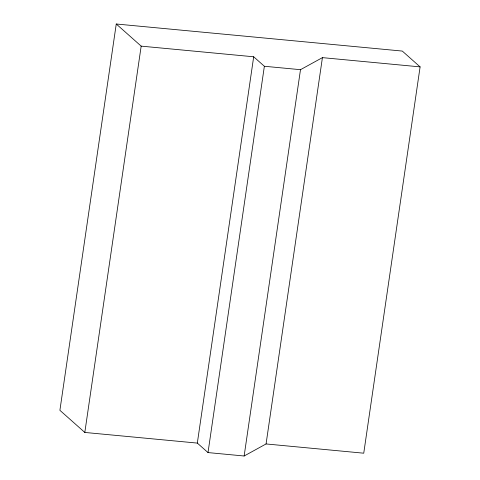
<?xml version="1.0" encoding="UTF-8"?>
<svg xmlns="http://www.w3.org/2000/svg" width="480" height="480" viewBox="0 0 480 480"><rect width="100%" height="100%" fill="white"/><g stroke="black" fill="none" stroke-linecap="round" stroke-linejoin="round"><path stroke-width="0.72" d="M116.256 24L59.898 410.316L84.816 432.444L197.328 443.094L208.008 452.58L244.14 456L266.064 443.952L363.744 453.198L420.102 66.882L402.3 51.072L116.256 24L141.174 46.134L253.686 56.784L264.366 66.264L300.492 69.684L322.422 57.636L420.102 66.882M84.816 432.444L141.174 46.134M197.328 443.094L253.686 56.784M208.008 452.58L264.366 66.264M244.14 456L300.492 69.684M266.064 443.952L322.422 57.636"/></g></svg>
